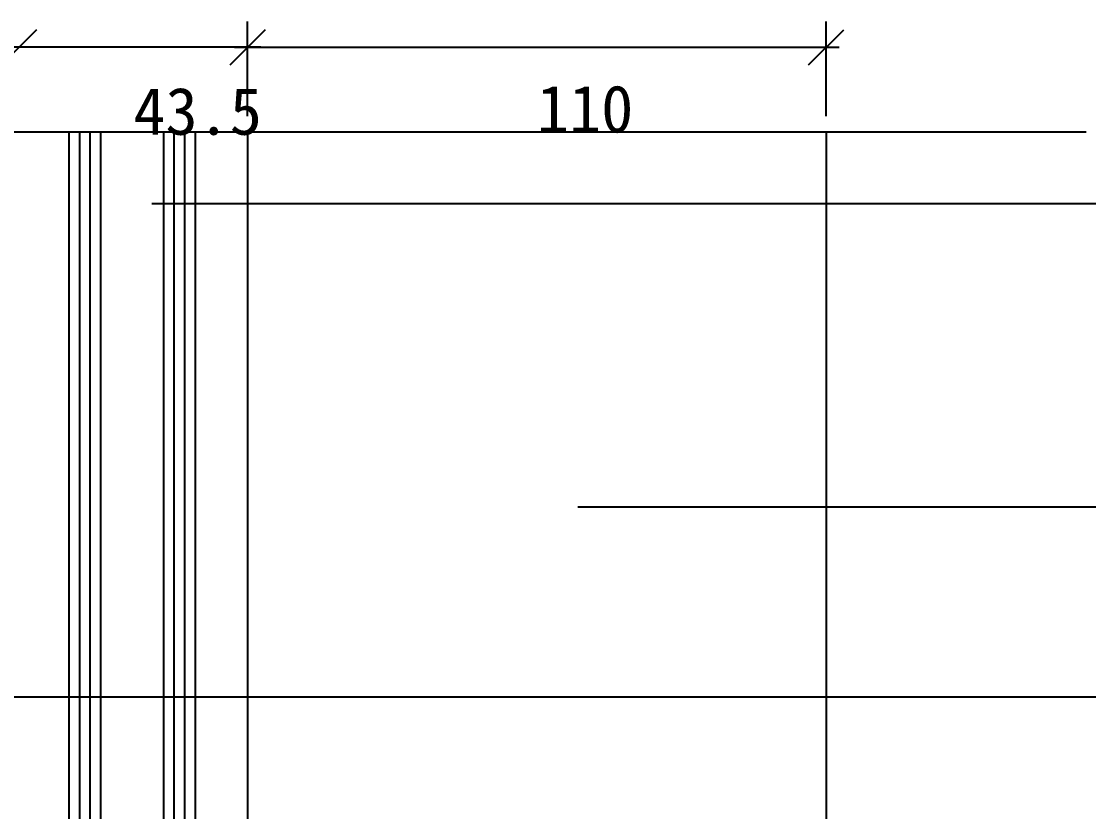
# Model space of a CAD drawing. Header units: metres. Extents: x 4581 to 5421, y 2124 to 3222.
# Drawn here: x 4803.7 to 5007, y 3071.2 to 3221.8 of the extents above; entities that cross this region are included whole.
import ezdxf

# ---------------------------------------------------------------- set-up
doc = ezdxf.new("R2010")
doc.units = ezdxf.units.M
doc.layers.add('10', color=1, linetype='Continuous')

# ---------------------------------------------------------------- blocks, each defined once
blk = doc.blocks.new('_ArchTick')
at = {"color": 0, "linetype": 'ByBlock'}
blk.add_lwpolyline([(-0.5, -0.5), (0.5, 0.5)], dxfattribs=at)

msp = doc.modelspace()

# ---------------------------------------------------------------- linework, layer by layer
for p, q in [((4812.77, 3200.7), (4812.77, 2993.24)), ((4814.77, 3200.7), (4814.77, 2992.24)), ((4816.77, 3200.7), (4816.77, 2992.24)), ((4818.78, 3200.7), (4818.78, 2993.24)), ((4830.78, 3200.7), (4830.78, 2993.24)), ((4832.78, 3200.7), (4832.78, 2992.24)), ((4834.78, 3200.7), (4834.78, 2992.24)), ((4836.79, 3200.7), (4836.79, 3036.97)), ((4846.81, 3200.7), (4846.81, 3029.88)), ((4956.97, 3200.7), (4956.97, 2986.82))]:
    msp.add_line(p, q)
at = {"layer": '10'}
for p, q in [((4846.81, 3203.7), (4846.81, 3221.77)), ((4956.97, 3203.7), (4956.97, 3221.77)), ((4846.81, 3203.7), (4846.81, 3219.82)), ((4849.31, 3216.82), (4800.77, 3216.82)), ((4844.31, 3216.82), (4959.47, 3216.82)), ((4640.12, 3200.7), (5006.48, 3200.7)), ((4828.55, 3187.09), (5094.33, 3187.09)), ((4909.69, 3129.3), (5094.33, 3129.3)), ((4773.2, 3093.06), (5094.33, 3093.06))]:
    msp.add_line(p, q, dxfattribs=at)

# ---------------------------------------------------------------- block references
at = {"layer": '10', "xscale": 6.7, "yscale": 6.7, "zscale": 6.7, "rotation": 180}
for p in [(4803.27, 3216.82), (4846.81, 3216.82)]:
    msp.add_blockref('_ArchTick', p, dxfattribs=at)
at = {"layer": '10', "xscale": 6.7, "yscale": 6.7, "zscale": 6.7}
for p in [(4846.81, 3216.82), (4956.97, 3216.82)]:
    msp.add_blockref('_ArchTick', p, dxfattribs=at)

# ---------------------------------------------------------------- texts
at = {"layer": '10', "char_height": 9, "attachment_point": 1}
for s, insert in [('\\A1;110', (4901.89, 3209.6)), ('\\A1;43.5', (4825.04, 3209.16))]:
    msp.add_mtext(s, dxfattribs=dict(at, insert=insert))

doc.saveas('drawing.dxf')
